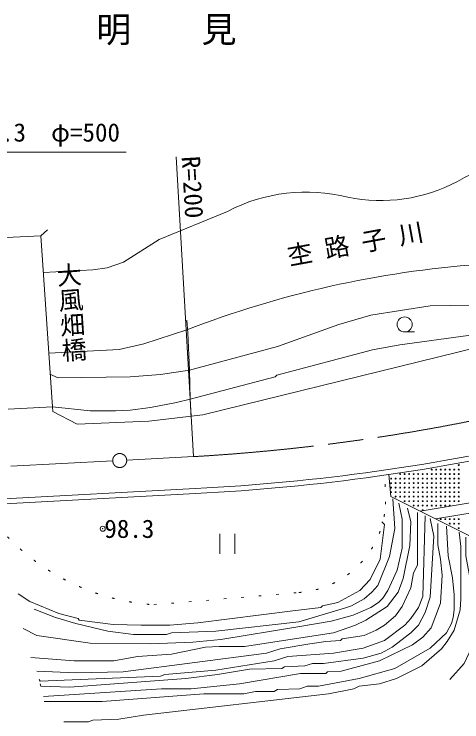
# Model space of a CAD drawing. Units: millimetres, scale not verified. Extents: x 40000 to 680000, y 20000 to 380000.
# Drawn here: x 151830 to 196508, y 243897 to 314609 of the extents above; entities that cross this region are included whole.
import ezdxf
from ezdxf.enums import TextEntityAlignment as Align

# ---------------------------------------------------------------- set-up
doc = ezdxf.new("R2010")
doc.units = ezdxf.units.MM
doc.header["$LTSCALE"] = 1000
doc.header["$PDMODE"] = 32
doc.header["$PDSIZE"] = 500
for name, pattern in [('CHAIN', [18.5, 12, -1.5, 3.5, -1.5]), ('DASHED', [7.5, 6, -1.5]), ('DOTTED', [1.75, 0.25, -1.5])]:
    doc.linetypes.add(name, pattern=pattern)
for name, color, linetype, lineweight in [('M-BGD', 7, 'Continuous', 13), ('M-BMK', 2, 'CHAIN', 13), ('M-STR-HTXT', 7, 'Continuous', 13), ('M-STR-STR1', 1, 'Continuous', 13)]:
    doc.layers.add(name, color=color, linetype=linetype, lineweight=lineweight)
doc.layers.add('M-BMK-HTXT', color=7, linetype='Continuous')
doc.styles.add('@ＭＳ ゴシック', font='')
doc.styles.add('ＭＳ ゴシック', font='')
doc.styles.get('@ＭＳ ゴシック').set_extended_font_data('@MS Gothic')
doc.styles.get('ＭＳ ゴシック').set_extended_font_data('MS Gothic')

# ---------------------------------------------------------------- blocks, each defined once
blk = doc.blocks.new('田')
at = {"color": 7, "linetype": 'Continuous', "lineweight": 13}
for p, q in [((-0.75, 2), (-0.75, 0)), ((0.75, 0), (0.75, 2))]:
    blk.add_line(p, q, dxfattribs=at)
blk = doc.blocks.new('広葉樹林')
at = {"color": 7, "linetype": 'Continuous', "lineweight": 13}
blk.add_line((0, 0), (1, 0), dxfattribs=at)
blk.add_circle((0, 0.75), 0.75, dxfattribs=at)

msp = doc.modelspace()

# ---------------------------------------------------------------- linework, layer by layer
at = {"layer": 'M-BGD'}
for p, q in [((173126, 294902), (166292, 292105)), ((166292, 292105), (162743, 289838)), ((170653, 274578), (234113, 290166)), ((161116, 289246), (159686, 289049)), ((162743, 289838), (161116, 289246)), ((159686, 289049), (154752, 288802)), ((169063, 284029), (169148, 282759)), ((169063, 283067), (164764, 281655)), ((169148, 282759), (169317, 279033)), ((164764, 281655), (162299, 281113)), ((162299, 281113), (155294, 280731)), ((169317, 279033), (169402, 276155)), ((169402, 276155), (169487, 274207)), ((155687, 274892), (155655, 275367)), ((158109, 273640), (155687, 274892)), ((165257, 273936), (170653, 274578)), ((158109, 273640), (165257, 273936)), ((189239, 268608), (189436, 266410)), ((96250, 263307), (169910, 267202)), ((96277, 262808), (169936, 266702)), ((189436, 266410), (215681, 253284)), ((192336, 264960), (201571, 266457)), ((193866, 264195), (201757, 265474)), ((153823, 255157), (155940, 254311)), ((155940, 254311), (157972, 253718))]:
    msp.add_line(p, q, dxfattribs=at)
at = {"layer": 'M-BGD', "linetype": 'DOTTED'}
for p, q in [((188884, 265637), (188852, 268552)), ((165783, 255594), (180247, 256823))]:
    msp.add_line(p, q, dxfattribs=at)
at = {"layer": 'M-BGD'}
for points in [[(203269, 285976), (199459, 285553), (193363, 285468), (187436, 284537), (184219, 283605), (178123, 281404), (169317, 279033)], [(203946, 283436), (190315, 281573), (187605, 281065), (178038, 278525), (177869, 278356), (169402, 276155)], [(169317, 279033), (166439, 278610), (163391, 278356), (156194, 278271), (155434, 278651)], [(169402, 276155), (168047, 275816), (165423, 275308), (163391, 275054), (161951, 274969), (159411, 274969), (155654, 275376)], [(189637, 266164), (189807, 263201), (189299, 260407), (188113, 257528), (187521, 256851), (186759, 256173), (185489, 255496), (184811, 255242), (180239, 253887), (171942, 252956)], [(190230, 265741), (190569, 264132), (190569, 261253), (190061, 259052), (189129, 257020), (188621, 256258), (188198, 255835), (187436, 255327), (185658, 254565), (183457, 253972), (180155, 253379), (172450, 252109), (169656, 251855), (165423, 251686), (159411, 251771), (154077, 252533), (152723, 253210)], [(191077, 265233), (191415, 263878), (191331, 261507), (190653, 258205), (190145, 256851), (189045, 255411), (186928, 254057), (185912, 253549), (183711, 252787), (174821, 251432), (172281, 251432), (170926, 251347), (167539, 250670), (164153, 250416), (161782, 249993), (157803, 249993), (153485, 250331)], [(192093, 264809), (192093, 259560), (191669, 258798), (191415, 257274), (190569, 255411), (189891, 254480), (188791, 253549), (187944, 253041), (186759, 252533), (184557, 252194), (184388, 252025), (182949, 251940), (181340, 251686), (178377, 251178), (177022, 250755), (162713, 248892), (157972, 248807), (154077, 248977)], [(192855, 264471), (192601, 256427), (192177, 255327), (191415, 254226), (190823, 253549), (188791, 252025), (186674, 251263), (183711, 250755), (179139, 250416), (177784, 249993), (171942, 249061)], [(188537, 263878), (188791, 263624), (188367, 260153), (187351, 258121), (186335, 257020), (184134, 255835), (182610, 255496), (182441, 255327), (179647, 254988), (170164, 253803), (167370, 253549), (164491, 253549), (161697, 253633), (158311, 254057)], [(193363, 264217), (193701, 262439), (193363, 256343), (192855, 254819), (192177, 253549), (191415, 252787), (189553, 251347), (188452, 250755), (186674, 250247), (182695, 249739), (181594, 249739), (180832, 249485), (178800, 249400), (178546, 249231), (175329, 249146), (172111, 248638)], [(194125, 263709), (194125, 261592), (194379, 260153), (194548, 258544), (194379, 255750), (193447, 253295), (192601, 252363), (191585, 251601), (188283, 249993), (184473, 248977), (183118, 248892), (182949, 248723), (180409, 248723), (174313, 247707), (169487, 247199), (166523, 247199), (154755, 246437)], [(194971, 263455), (195141, 260491), (195564, 258290), (195733, 256597), (195733, 255073), (195649, 254311), (195479, 253718), (194971, 252787), (193363, 251263), (189807, 249231), (186251, 248215), (182187, 247453), (181086, 247453), (180324, 247199), (178123, 247114), (177784, 246945), (175921, 246945), (174736, 246691), (170757, 246691), (160597, 245929), (154839, 245929)], [(196241, 262862), (196411, 261423), (196411, 256173), (196326, 255073), (195733, 253041), (195056, 251940), (194463, 251178), (192516, 249485), (189976, 248215), (188283, 247707), (186251, 247453), (185743, 247199), (183203, 246691), (164745, 244574), (162290, 244151), (159665, 244066), (159242, 243897), (156787, 243897)], [(196919, 262354), (196919, 260491), (198019, 254565), (198189, 254311), (198189, 252871), (196749, 249739), (195310, 248130)], [(152215, 256681), (153400, 255919), (156279, 254734)], [(156279, 254734), (158226, 254226), (158311, 254057)], [(157972, 253718), (161189, 252956), (163729, 252617), (167031, 252617), (167539, 252787), (171942, 252956)], [(171942, 249061), (166862, 248638), (166439, 248469), (154416, 247961), (154331, 248130)], [(172111, 248638), (168979, 248215), (157379, 247368), (154501, 247453), (154416, 247707)]]:
    msp.add_lwpolyline(points, dxfattribs=at)
for centre in [(196201, 269550), (193500, 269101), (193951, 269100), (194400, 269100), (194851, 269101), (195300, 269100), (195750, 269100), (196201, 269101), (189451, 268201), (189900, 268201), (190350, 268650), (190351, 268200), (190801, 268651), (190801, 268201), (191250, 268650), (191250, 268201), (191700, 268650), (191701, 268200), (192150, 268200), (192151, 268651), (192600, 268650), (192600, 268201), (193051, 268650), (193051, 268201), (193500, 268200), (193501, 268651), (193950, 268651), (193951, 268201), (194401, 268650), (194401, 268201), (194850, 268200), (194851, 268651), (195300, 268651), (195301, 268200), (195751, 268650), (195751, 268201), (196200, 268650), (196200, 268201), (189450, 267750), (189450, 267301), (189901, 267751), (189901, 267300), (190350, 267300), (190351, 267751), (190800, 267750), (190800, 267301), (191251, 267750), (191251, 267300), (191700, 267300), (191701, 267751), (192150, 267751), (192151, 267301), (192600, 267301), (192601, 267750), (193050, 267750), (193051, 267300), (193500, 267751), (193501, 267301), (193950, 267301), (193951, 267750), (194400, 267750), (194401, 267300), (194850, 267751), (194851, 267301), (195300, 267301), (195301, 267750), (195750, 267750), (195750, 267301), (196201, 267751), (196201, 267300), (189451, 266851), (189900, 266851), (190351, 266850), (190801, 266851), (191250, 266851), (191700, 266851), (192151, 266850), (192600, 266850), (193051, 266851), (193500, 266850), (193950, 266850), (194401, 266851), (194850, 266850), (195301, 266850), (195751, 266851), (196200, 266851), (189900, 266400), (190351, 266401), (190800, 266400), (190800, 265951), (191251, 266400), (191251, 265951), (191700, 265950), (191701, 266401), (192150, 266401), (192151, 265951), (192601, 266400), (192601, 265951), (193050, 265950), (193051, 266401), (193500, 266401), (193501, 265950), (193951, 266400), (193951, 265951), (194400, 266400), (194400, 265951), (194850, 266401), (194851, 265950), (195300, 265950), (195301, 266401), (195750, 266400), (195750, 265951), (196201, 266401), (196201, 265950), (191700, 265501), (192151, 265500), (192600, 265500), (193050, 265501), (193501, 265500), (193950, 265500), (194401, 265501), (194850, 265501), (195301, 265500), (192601, 265050), (194401, 264151), (194851, 264151), (195300, 264150), (195751, 264150), (196201, 264151), (195300, 263701), (195751, 263700), (196200, 263700), (196200, 263251)]:
    msp.add_circle(centre, 45, dxfattribs=at)
for centre, radius, start, end in [((206350, 279933), 20695, 85.15214, 119.72698), ((188396, 312380), 16393, 258.53313, 297.98574), ((180975, 279941), 16895, 75.73708, 117.68259), ((205567, 188532), 101338, 94.1645, 111.11362), ((159560, 470506), 203567, 272.91425, 283.1592), ((159560, 470506), 204067, 272.91439, 283.15013)]:
    msp.add_arc(centre, radius, start, end, dxfattribs=at)
at = {"layer": 'M-BGD', "linetype": 'DOTTED'}
for centre, radius, start, end in [((179626, 266070), 9268, 273.84302, 357.32228), ((167274, 277931), 22386, 224.00039, 266.18203)]:
    msp.add_arc(centre, radius, start, end, dxfattribs=at)
at = {"layer": 'M-BGD'}
msp.add_point((160670, 263192), dxfattribs=at)
at = {"layer": 'M-BMK'}
for p, q in [((163062, 270044), (169741, 270397)), ((96081, 266503), (161663, 269970))]:
    msp.add_line(p, q, dxfattribs=at)
msp.add_circle((162362, 270007), 700, dxfattribs=at)
msp.add_arc((158103, 470058), 200000, 273.33576, 292.8749, dxfattribs=at)
at = {"layer": 'M-STR-HTXT'}
msp.add_line((169741, 270397), (167995, 300347), dxfattribs=at)
msp.add_lwpolyline([(110985, 276505), (129630, 300826), (163006, 300826)], dxfattribs=at)
at = {"layer": 'M-STR-STR1'}
for p, q in [((154506, 292462), (155152, 293060)), ((155655, 275367), (154506, 292462))]:
    msp.add_line(p, q, dxfattribs=at)
at = {"layer": 'M-STR-STR1', "linetype": 'DASHED'}
for p, q in [((150346, 292248), (154506, 292462)), ((155655, 275367), (151226, 275139))]:
    msp.add_line(p, q, dxfattribs=at)

# ---------------------------------------------------------------- block references
at = {"layer": 'M-BGD', "xscale": 1000, "yscale": 1000, "rotation": 1e-05}
for name, p in [('広葉樹林', (190801, 282851)), ('田', (173101, 260692))]:
    msp.add_blockref(name, p, dxfattribs=at)

# ---------------------------------------------------------------- texts
at = {"layer": 'M-BGD', "style": 'ＭＳ ゴシック'}
msp.add_text('杢 路 子 川\u3000\u3000', height=1833, rotation=10.351, dxfattribs=at).set_placement((188601, 290679), align=Align.BOTTOM_CENTER)
msp.add_text('98.3', height=1833, dxfattribs=at).set_placement((160830, 263192), align=Align.MIDDLE_LEFT)
at = {"layer": 'M-BMK-HTXT', "style": 'ＭＳ ゴシック'}
msp.add_text('明\u3000\u3000見', height=2566, dxfattribs=at).set_placement((167021, 311022), align=Align.BOTTOM_CENTER)
at = {"layer": 'M-BMK-HTXT', "style": '@ＭＳ ゴシック'}
msp.add_text('大風畑橋', height=1833, rotation=273.837, dxfattribs=at).set_placement((156076, 284726), align=Align.BOTTOM_CENTER)
at = {"layer": 'M-STR-HTXT', "style": 'ＭＳ ゴシック'}
msp.add_text('L=13.3  φ=500', height=1833, dxfattribs=at).set_placement((153961, 301326), align=Align.BOTTOM_CENTER)
msp.add_text('R=200', height=1833, rotation=273.336, dxfattribs=at).set_placement((167995, 300347), align=Align.BOTTOM_LEFT)

doc.saveas('drawing.dxf')
